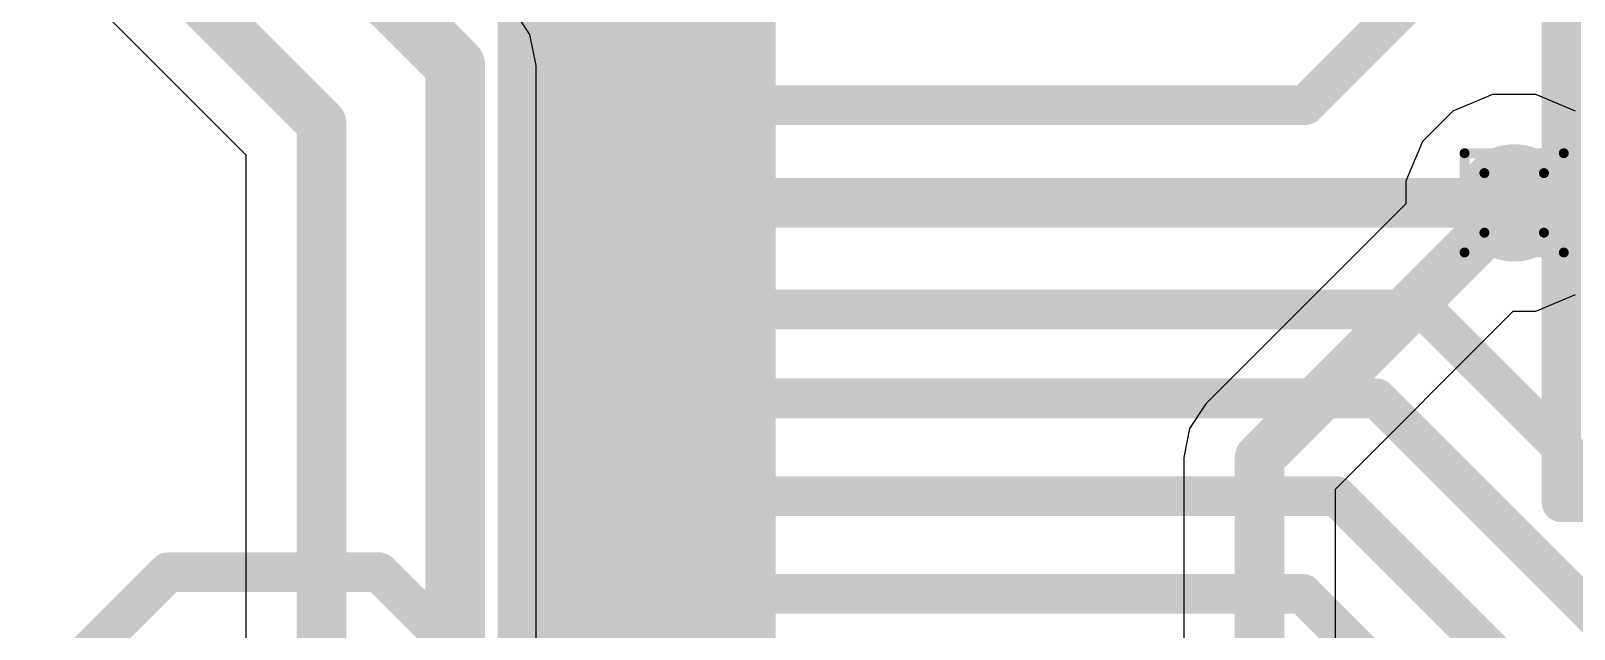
# Model space of a CAD drawing. Header units: inches. Extents: x 0 to 355, y -10 to 78.
# Drawn here: x 40.74 to 48.64, y 16.32 to 19.38 of the extents above; entities that cross this region are included whole.
import ezdxf

# ---------------------------------------------------------------- set-up
doc = ezdxf.new("R2010")
doc.units = ezdxf.units.IN
for name, color, linetype in [('Bottom Layer', 5, 'Continuous'), ('Bottom Solder', 6, 'Continuous'), ('Drill Drawing', 1, 'Continuous'), ('Multi-Layer', 9, 'Continuous'), ('Pad Holes', 156, 'Continuous'), ('Top Layer', 1, 'Continuous'), ('Top Overlay', 2, 'Continuous'), ('Top Paste', 8, 'Continuous'), ('Top Solder', 216, 'Continuous'), ('Via Holes', 16, 'Continuous')]:
    doc.layers.add(name, color=color, linetype=linetype)

# ---------------------------------------------------------------- blocks, each defined once
blk = doc.blocks.new('HDR1X3__2')
at = {"layer": 'Bottom Layer'}
blk.add_hatch(color=5, dxfattribs=at).paths.add_polyline_path([(-0.75, 0.75), (0.75, 0.75), (0.75, -0.75), (-0.75, -0.75)])
h = blk.add_hatch(color=5, dxfattribs=at)
edge = h.paths.add_edge_path()
edge.add_arc((2.54, 0), 0.75, 0, 360)
h = blk.add_hatch(color=5, dxfattribs=at)
edge = h.paths.add_edge_path()
edge.add_arc((5.08, 0), 0.75, 0, 360)
at = {"layer": 'Bottom Solder'}
blk.add_hatch(color=6, dxfattribs=at).paths.add_polyline_path([(-0.8516, 0.8516), (0.8516, 0.8516), (0.8516, -0.8516), (-0.8516, -0.8516)])
h = blk.add_hatch(color=6, dxfattribs=at)
edge = h.paths.add_edge_path()
edge.add_arc((2.54, 0), 0.8516, 0, 360)
h = blk.add_hatch(color=6, dxfattribs=at)
edge = h.paths.add_edge_path()
edge.add_arc((5.08, 0), 0.8516, 0, 360)
at = {"layer": 'Multi-Layer'}
blk.add_hatch(color=9, dxfattribs=at).paths.add_polyline_path([(-0.75, 0.75), (0.75, 0.75), (0.75, -0.75), (-0.75, -0.75)])
h = blk.add_hatch(color=9, dxfattribs=at)
edge = h.paths.add_edge_path()
edge.add_arc((2.54, 0), 0.75, 0, 360)
h = blk.add_hatch(color=9, dxfattribs=at)
edge = h.paths.add_edge_path()
edge.add_arc((5.08, 0), 0.75, 0, 360)
at = {"layer": 'Pad Holes'}
h = blk.add_hatch(color=7, dxfattribs=at)
edge = h.paths.add_edge_path()
edge.add_arc((0, 0), 0.45, 0, 360)
h = blk.add_hatch(color=7, dxfattribs=at)
edge = h.paths.add_edge_path()
edge.add_arc((2.54, 0), 0.45, 0, 360)
h = blk.add_hatch(color=7, dxfattribs=at)
edge = h.paths.add_edge_path()
edge.add_arc((5.08, 0), 0.45, 0, 360)
at = {"layer": 'Top Layer'}
blk.add_hatch(color=1, dxfattribs=at).paths.add_polyline_path([(-0.75, 0.75), (0.75, 0.75), (0.75, -0.75), (-0.75, -0.75)])
h = blk.add_hatch(color=1, dxfattribs=at)
edge = h.paths.add_edge_path()
edge.add_arc((2.54, 0), 0.75, 0, 360)
h = blk.add_hatch(color=1, dxfattribs=at)
edge = h.paths.add_edge_path()
edge.add_arc((5.08, 0), 0.75, 0, 360)
at = {"layer": 'Top Solder'}
blk.add_hatch(color=216, dxfattribs=at).paths.add_polyline_path([(-0.8516, 0.8516), (0.8516, 0.8516), (0.8516, -0.8516), (-0.8516, -0.8516)])
h = blk.add_hatch(color=216, dxfattribs=at)
edge = h.paths.add_edge_path()
edge.add_arc((2.54, 0), 0.8516, 0, 360)
h = blk.add_hatch(color=216, dxfattribs=at)
edge = h.paths.add_edge_path()
edge.add_arc((5.08, 0), 0.8516, 0, 360)
at = {"layer": 'Top Overlay'}
for points in [[(-1.27, 1.27, 0.2, 0.2, 0), (6.35, 1.27, 0.2, 0.2, 0)], [(-1.27, 1.27, 0.2, 0.2, 0), (-1.27, -1.27, 0.2, 0.2, 0)], [(6.35, 1.27, 0.2, 0.2, 0), (6.35, -1.27, 0.2, 0.2, 0)], [(-1.27, -1.27, 0.2, 0.2, 0), (6.35, -1.27, 0.2, 0.2, 0)]]:
    blk.add_lwpolyline(points, format="xyseb", dxfattribs=at)
for points in [[(-1.32, 1.27, 0.1, 0.1, 1), (-1.22, 1.27, 0.1, 0.1, 1)], [(-1.32, 1.27, 0.1, 0.1, 1), (-1.22, 1.27, 0.1, 0.1, 1)], [(6.3, 1.27, 0.1, 0.1, 1), (6.4, 1.27, 0.1, 0.1, 1)], [(6.3, 1.27, 0.1, 0.1, 1), (6.4, 1.27, 0.1, 0.1, 1)], [(-1.32, -1.27, 0.1, 0.1, 1), (-1.22, -1.27, 0.1, 0.1, 1)], [(-1.32, -1.27, 0.1, 0.1, 1), (-1.22, -1.27, 0.1, 0.1, 1)], [(6.3, -1.27, 0.1, 0.1, 1), (6.4, -1.27, 0.1, 0.1, 1)], [(6.3, -1.27, 0.1, 0.1, 1), (6.4, -1.27, 0.1, 0.1, 1)]]:
    blk.add_lwpolyline(points, format="xyseb", close=True, dxfattribs=at)
blk = doc.blocks.new('48_LQFP__7_7___19')
at = {"layer": 'Top Layer'}
for points in [[(4.86, 0.41), (4.86, 0.09), (3.64, 0.09), (3.64, 0.41)], [(4.86, -0.09), (4.86, -0.41), (3.64, -0.41), (3.64, -0.09)], [(4.86, -0.59), (4.86, -0.91), (3.64, -0.91), (3.64, -0.59)], [(4.86, -1.09), (4.86, -1.41), (3.64, -1.41), (3.64, -1.09)], [(4.86, -1.59), (4.86, -1.91), (3.64, -1.91), (3.64, -1.59)], [(4.86, -2.09), (4.86, -2.41), (3.64, -2.41), (3.64, -2.09)], [(4.86, -2.59), (4.86, -2.91), (3.64, -2.91), (3.64, -2.59)]]:
    blk.add_hatch(color=1, dxfattribs=at).paths.add_polyline_path(points)
at = {"layer": 'Top Paste'}
for points in [[(4.86, 0.41), (4.86, 0.09), (3.64, 0.09), (3.64, 0.41)], [(4.86, -0.09), (4.86, -0.41), (3.64, -0.41), (3.64, -0.09)], [(4.86, -0.59), (4.86, -0.91), (3.64, -0.91), (3.64, -0.59)], [(4.86, -1.09), (4.86, -1.41), (3.64, -1.41), (3.64, -1.09)], [(4.86, -1.59), (4.86, -1.91), (3.64, -1.91), (3.64, -1.59)], [(4.86, -2.09), (4.86, -2.41), (3.64, -2.41), (3.64, -2.09)], [(4.86, -2.59), (4.86, -2.91), (3.64, -2.91), (3.64, -2.59)]]:
    blk.add_hatch(color=8, dxfattribs=at).paths.add_polyline_path(points)
at = {"layer": 'Top Solder'}
for points in [[(4.9616, 0.5116), (4.9616, -0.0116), (3.5384, -0.0116), (3.5384, 0.5116)], [(4.9616, 0.0116), (4.9616, -0.5116), (3.5384, -0.5116), (3.5384, 0.0116)], [(4.9616, -0.4884), (4.9616, -1.0116), (3.5384, -1.0116), (3.5384, -0.4884)], [(4.9616, -0.9884), (4.9616, -1.5116), (3.5384, -1.5116), (3.5384, -0.9884)], [(4.9616, -1.4884), (4.9616, -2.0116), (3.5384, -2.0116), (3.5384, -1.4884)], [(4.9616, -1.9884), (4.9616, -2.5116), (3.5384, -2.5116), (3.5384, -1.9884)], [(4.9616, -2.4884), (4.9616, -3.0116), (3.5384, -3.0116), (3.5384, -2.4884)]]:
    blk.add_hatch(color=216, dxfattribs=at).paths.add_polyline_path(points)

msp = doc.modelspace()

# ---------------------------------------------------------------- hatches: boundary and pattern name
at = {"layer": 'Bottom Layer'}
h = msp.add_hatch(color=5, dxfattribs=at)
edge = h.paths.add_edge_path()
edge.add_arc((48.3362, 18.5035), 0.3, 0, 360)
at = {"layer": 'Top Layer'}
h = msp.add_hatch(color=1, dxfattribs=at)
edge = h.paths.add_edge_path()
edge.add_arc((48.3362, 18.5035), 0.3, 0, 360)
at = {"layer": 'Via Holes'}
h = msp.add_hatch(color=7, dxfattribs=at)
edge = h.paths.add_edge_path()
edge.add_arc((48.3362, 18.5035), 0.15, 0, 360)

# ---------------------------------------------------------------- linework, layer by layer
at = {"layer": 'Bottom Layer'}
for p, q in [((40.7719, 19.8207), (41.8431, 18.7496)), ((43.2984, 19.3645), (43.2086, 19.499)), ((43.33, 19.206), (43.2984, 19.3645)), ((43.33, 15.1257), (43.33, 19.206)), ((48.226, 19.0575), (48.0224, 18.9732)), ((48.4464, 19.0575), (48.226, 19.0575)), ((48.65, 18.9732), (48.4464, 19.0575)), ((48.0224, 18.9732), (47.8666, 18.8173)), ((47.8666, 18.8173), (47.7822, 18.6137)), ((41.8431, 18.7496), (41.8431, 12.3421)), ((47.7822, 18.6137), (47.7822, 18.4989)), ((47.7822, 18.4989), (46.7585, 17.4752)), ((48.4464, 17.9495), (48.65, 18.0339)), ((47.4217, 17.0396), (48.3316, 17.9495)), ((48.3316, 17.9495), (48.4464, 17.9495)), ((46.7585, 17.4752), (46.6743, 17.3492)), ((46.6743, 17.3492), (46.6448, 17.2005)), ((46.6448, 17.2005), (46.6448, 14.5087)), ((47.4217, 14.5087), (47.4217, 17.0396))]:
    msp.add_line(p, q, dxfattribs=at)
for points in [[(41.6263, 20.4953, 0.3048, 0.3048, 0), (42.9156, 19.206, 0.3048, 0.3048, 0)], [(41.0466, 20.0954, 0.254, 0.254, 0), (42.2315, 18.9105, 0.254, 0.254, 0)], [(42.9156, 14.7566, 0.3048, 0.3048, 0), (42.9156, 19.206, 0.3048, 0.3048, 0)], [(42.2315, 11.9471, 0.254, 0.254, 0), (42.2315, 18.9105, 0.254, 0.254, 0)], [(47.0332, 17.2005, 0.254, 0.254, 0), (48.3362, 18.5035, 0.254, 0.254, 0)], [(47.0332, 14.1137, 0.254, 0.254, 0), (47.0332, 17.2005, 0.254, 0.254, 0)]]:
    msp.add_lwpolyline(points, format="xyseb", dxfattribs=at)
for points in [[(42.8394, 19.206, 0.1524, 0.1524, 1), (42.9918, 19.206, 0.1524, 0.1524, 1)], [(42.8394, 19.206, 0.1524, 0.1524, 1), (42.9918, 19.206, 0.1524, 0.1524, 1)], [(42.168, 18.9105, 0.127, 0.127, 1), (42.295, 18.9105, 0.127, 0.127, 1)], [(42.168, 18.9105, 0.127, 0.127, 1), (42.295, 18.9105, 0.127, 0.127, 1)], [(48.2727, 18.5035, 0.127, 0.127, 1), (48.3997, 18.5035, 0.127, 0.127, 1)], [(46.9697, 17.2005, 0.127, 0.127, 1), (47.0967, 17.2005, 0.127, 0.127, 1)], [(46.9697, 17.2005, 0.127, 0.127, 1), (47.0967, 17.2005, 0.127, 0.127, 1)]]:
    msp.add_lwpolyline(points, format="xyseb", close=True, dxfattribs=at)
at = {"layer": 'Drill Drawing'}
for points in [[(48.0822, 18.7575, 0.0508, 0.0508, 0), (48.5902, 18.7575, 0.0508, 0.0508, 0)], [(48.0822, 18.2495, 0.0508, 0.0508, 0), (48.0822, 18.7575, 0.0508, 0.0508, 0)], [(48.5902, 18.2495, 0.0508, 0.0508, 0), (48.5902, 18.7575, 0.0508, 0.0508, 0)], [(48.1838, 18.6559, 0.0508, 0.0508, 0), (48.4886, 18.6559, 0.0508, 0.0508, 0)], [(48.1838, 18.3511, 0.0508, 0.0508, 0), (48.1838, 18.6559, 0.0508, 0.0508, 0)], [(48.4886, 18.3511, 0.0508, 0.0508, 0), (48.4886, 18.6559, 0.0508, 0.0508, 0)], [(48.1838, 18.3511, 0.0508, 0.0508, 0), (48.4886, 18.3511, 0.0508, 0.0508, 0)], [(48.0822, 18.2495, 0.0508, 0.0508, 0), (48.5902, 18.2495, 0.0508, 0.0508, 0)]]:
    msp.add_lwpolyline(points, format="xyseb", dxfattribs=at)
for points in [[(48.0695, 18.7575, 0.0254, 0.0254, 1), (48.0949, 18.7575, 0.0254, 0.0254, 1)], [(48.0695, 18.7575, 0.0254, 0.0254, 1), (48.0949, 18.7575, 0.0254, 0.0254, 1)], [(48.5775, 18.7575, 0.0254, 0.0254, 1), (48.6029, 18.7575, 0.0254, 0.0254, 1)], [(48.5775, 18.7575, 0.0254, 0.0254, 1), (48.6029, 18.7575, 0.0254, 0.0254, 1)], [(48.1711, 18.6559, 0.0254, 0.0254, 1), (48.1965, 18.6559, 0.0254, 0.0254, 1)], [(48.1711, 18.6559, 0.0254, 0.0254, 1), (48.1965, 18.6559, 0.0254, 0.0254, 1)], [(48.4759, 18.6559, 0.0254, 0.0254, 1), (48.5013, 18.6559, 0.0254, 0.0254, 1)], [(48.4759, 18.6559, 0.0254, 0.0254, 1), (48.5013, 18.6559, 0.0254, 0.0254, 1)], [(48.1711, 18.3511, 0.0254, 0.0254, 1), (48.1965, 18.3511, 0.0254, 0.0254, 1)], [(48.1711, 18.3511, 0.0254, 0.0254, 1), (48.1965, 18.3511, 0.0254, 0.0254, 1)], [(48.4759, 18.3511, 0.0254, 0.0254, 1), (48.5013, 18.3511, 0.0254, 0.0254, 1)], [(48.4759, 18.3511, 0.0254, 0.0254, 1), (48.5013, 18.3511, 0.0254, 0.0254, 1)], [(48.0695, 18.2495, 0.0254, 0.0254, 1), (48.0949, 18.2495, 0.0254, 0.0254, 1)], [(48.0695, 18.2495, 0.0254, 0.0254, 1), (48.0949, 18.2495, 0.0254, 0.0254, 1)], [(48.5775, 18.2495, 0.0254, 0.0254, 1), (48.6029, 18.2495, 0.0254, 0.0254, 1)], [(48.5775, 18.2495, 0.0254, 0.0254, 1), (48.6029, 18.2495, 0.0254, 0.0254, 1)]]:
    msp.add_lwpolyline(points, format="xyseb", close=True, dxfattribs=at)
at = {"layer": 'Top Layer'}
for points in [[(47.2657, 19.0035, 0.2032, 0.2032, 0), (48.0991, 19.837, 0.2032, 0.2032, 0)], [(43.8451, 19.0035, 0.2032, 0.2032, 0), (47.2657, 19.0035, 0.2032, 0.2032, 0)], [(43.8451, 18.5035, 0.254, 0.254, 0), (48.3362, 18.5035, 0.254, 0.254, 0)], [(43.8451, 18.0035, 0.2032, 0.2032, 0), (43.8905, 17.9581, 0.2032, 0.2032, 0)], [(43.8905, 17.9581, 0.2032, 0.2032, 0), (47.8747, 17.9581, 0.2032, 0.2032, 0)], [(47.8747, 17.9581, 0.2032, 0.2032, 0), (53.5161, 12.3167, 0.2032, 0.2032, 0)], [(43.8451, 17.5035, 0.2032, 0.2032, 0), (47.632, 17.5035, 0.2032, 0.2032, 0)], [(47.632, 17.5035, 0.2032, 0.2032, 0), (53.0884, 12.0471, 0.2032, 0.2032, 0)], [(43.8451, 17.0035, 0.2032, 0.2032, 0), (47.4268, 17.0035, 0.2032, 0.2032, 0)], [(47.4268, 17.0035, 0.2032, 0.2032, 0), (52.6328, 11.7975, 0.2032, 0.2032, 0)], [(40.8451, 16.0132, 0.2032, 0.2032, 0), (41.4461, 16.6142, 0.2032, 0.2032, 0)], [(41.4461, 16.6142, 0.2032, 0.2032, 0), (42.5255, 16.6142, 0.2032, 0.2032, 0)], [(42.5255, 16.6142, 0.2032, 0.2032, 0), (43.1407, 15.999, 0.2032, 0.2032, 0)], [(43.8451, 16.5035, 0.2032, 0.2032, 0), (47.2536, 16.5035, 0.2032, 0.2032, 0)], [(47.2536, 16.5035, 0.2032, 0.2032, 0), (52.1699, 11.5872, 0.2032, 0.2032, 0)]]:
    msp.add_lwpolyline(points, format="xyseb", dxfattribs=at)
for points in [[(43.7943, 19.0035, 0.1016, 0.1016, 1), (43.8959, 19.0035, 0.1016, 0.1016, 1)], [(47.2149, 19.0035, 0.1016, 0.1016, 1), (47.3165, 19.0035, 0.1016, 0.1016, 1)], [(47.2149, 19.0035, 0.1016, 0.1016, 1), (47.3165, 19.0035, 0.1016, 0.1016, 1)], [(43.7816, 18.5035, 0.127, 0.127, 1), (43.9086, 18.5035, 0.127, 0.127, 1)], [(48.2727, 18.5035, 0.127, 0.127, 1), (48.3997, 18.5035, 0.127, 0.127, 1)], [(43.7943, 18.0035, 0.1016, 0.1016, 1), (43.8959, 18.0035, 0.1016, 0.1016, 1)], [(43.8397, 17.9581, 0.1016, 0.1016, 1), (43.9413, 17.9581, 0.1016, 0.1016, 1)], [(43.8397, 17.9581, 0.1016, 0.1016, 1), (43.9413, 17.9581, 0.1016, 0.1016, 1)], [(47.8239, 17.9581, 0.1016, 0.1016, 1), (47.9255, 17.9581, 0.1016, 0.1016, 1)], [(47.8239, 17.9581, 0.1016, 0.1016, 1), (47.9255, 17.9581, 0.1016, 0.1016, 1)], [(43.7943, 17.5035, 0.1016, 0.1016, 1), (43.8959, 17.5035, 0.1016, 0.1016, 1)], [(47.5812, 17.5035, 0.1016, 0.1016, 1), (47.6828, 17.5035, 0.1016, 0.1016, 1)], [(47.5812, 17.5035, 0.1016, 0.1016, 1), (47.6828, 17.5035, 0.1016, 0.1016, 1)], [(43.7943, 17.0035, 0.1016, 0.1016, 1), (43.8959, 17.0035, 0.1016, 0.1016, 1)], [(47.376, 17.0035, 0.1016, 0.1016, 1), (47.4776, 17.0035, 0.1016, 0.1016, 1)], [(47.376, 17.0035, 0.1016, 0.1016, 1), (47.4776, 17.0035, 0.1016, 0.1016, 1)], [(41.3953, 16.6142, 0.1016, 0.1016, 1), (41.4969, 16.6142, 0.1016, 0.1016, 1)], [(41.3953, 16.6142, 0.1016, 0.1016, 1), (41.4969, 16.6142, 0.1016, 0.1016, 1)], [(42.4747, 16.6142, 0.1016, 0.1016, 1), (42.5763, 16.6142, 0.1016, 0.1016, 1)], [(42.4747, 16.6142, 0.1016, 0.1016, 1), (42.5763, 16.6142, 0.1016, 0.1016, 1)], [(43.7943, 16.5035, 0.1016, 0.1016, 1), (43.8959, 16.5035, 0.1016, 0.1016, 1)], [(47.2028, 16.5035, 0.1016, 0.1016, 1), (47.3044, 16.5035, 0.1016, 0.1016, 1)], [(47.2028, 16.5035, 0.1016, 0.1016, 1), (47.3044, 16.5035, 0.1016, 0.1016, 1)]]:
    msp.add_lwpolyline(points, format="xyseb", close=True, dxfattribs=at)

# ---------------------------------------------------------------- block references
at = {"rotation": 90}
msp.add_blockref('HDR1X3__2', (49.8475, 18.2404), dxfattribs=at)
msp.add_blockref('48_LQFP__7_7___19', (39.5951, 19.2535))

doc.saveas('drawing.dxf')
